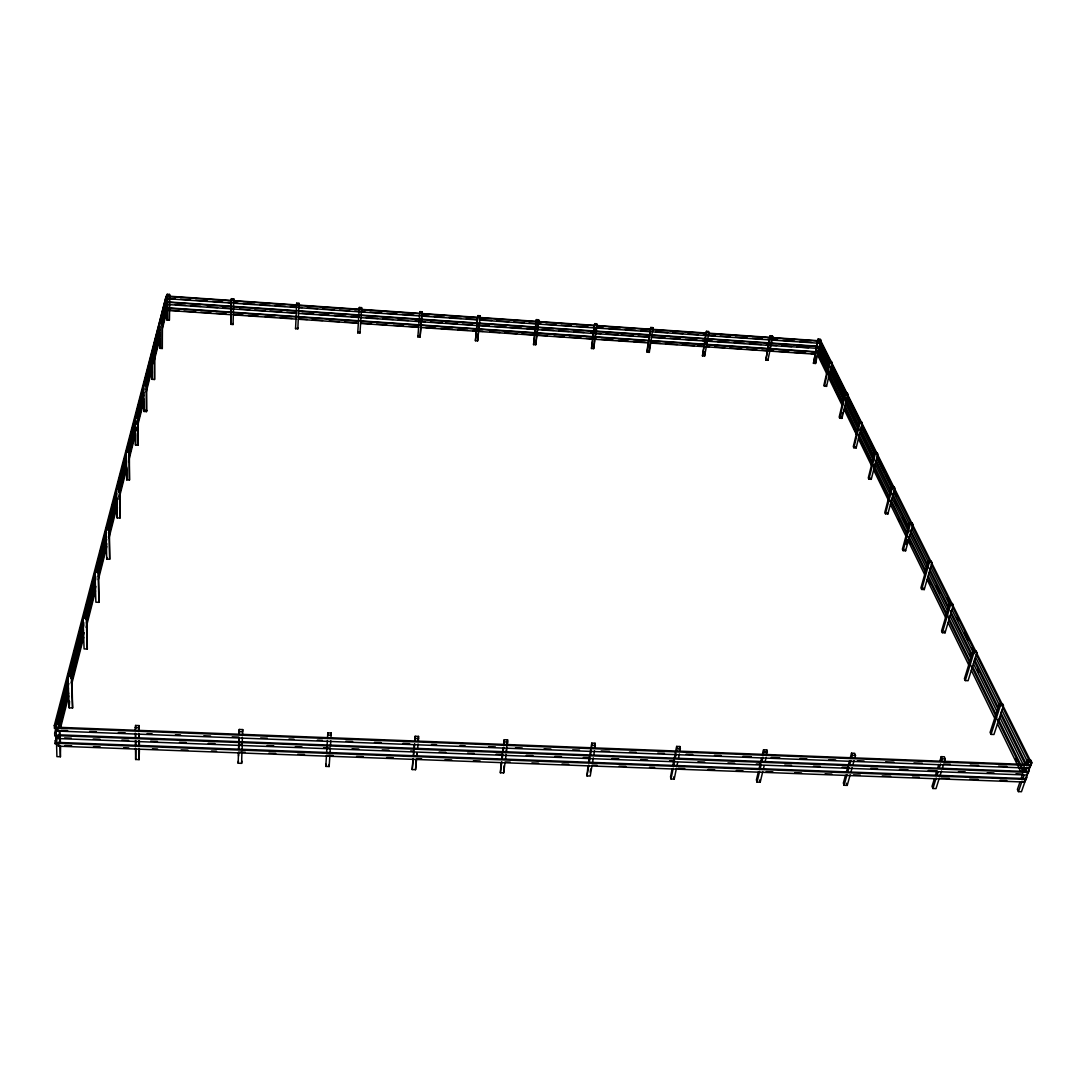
<?xml version="1.0" encoding="UTF-8"?>
<svg xmlns="http://www.w3.org/2000/svg" width="1086" height="1086" viewBox="0 0 1086 1086"><rect width="100%" height="100%" fill="white"/><g stroke="black" fill="none" stroke-linecap="round" stroke-linejoin="round"><path stroke-width="1.5" d="M230.775 324.347L231.264 299.641L231.44 298.677L233.748 298.84L233.056 324.51L230.775 324.347L231.44 298.677M361.584 307.623L361.557 308.587L359.29 308.438L359.317 307.46L361.584 307.623L359.982 332.995L357.742 332.845L357.769 331.854L360.009 332.017L359.982 332.995M241.852 761.123L241.608 763.349L238.187 763.214L238.486 752.001M238.553 749.15L238.676 744.494L242.124 744.616M238.757 741.629L238.839 738.616M238.947 734.231L239.273 729.466L242.735 729.588L242.599 734.57M238.567 756.019L238.649 752.693M238.744 749.381L239.056 737.761M239.137 734.435L239.273 729.466M241.608 763.349L241.92 752.123M242.178 749.503L242.341 737.245M325.881 764.191L325.786 766.404L329.167 766.526L329.262 764.313M331.244 733.023L331.149 735.222L327.728 735.086L327.823 732.887L331.244 733.023L330.931 737.964M295.568 328.691L296.709 303.17L298.989 303.32L297.835 328.841L295.568 328.691L295.663 327.7M325.786 766.404L326.479 755.272M326.601 752.652L327.388 740.489M327.524 737.828L327.823 732.887M329.167 766.526L329.873 755.394M329.995 752.788L330.348 747.942L323.614 747.697M330.416 746.204L330.809 740.625M357.742 332.845L359.317 307.46M417.866 336.864L419.875 311.628L422.128 311.777L420.092 337.013L417.866 336.864L417.825 335.886M422.128 311.777L421.938 313.908L477.623 317.723M412.951 759.168L412.205 769.553L415.544 769.675L416.63 758.612L421.639 758.802M413.264 755.897L414.377 744.453M414.689 741.181L415.164 736.281L418.544 736.403L418.354 741.127M412.205 769.553L413.277 758.49M413.549 755.693L413.997 751.105L410.644 750.969M414.268 748.281L414.703 743.829M414.974 741.005L415.164 736.281M416.291 759.29L415.544 769.675M416.617 756.019L416.929 752.747M418.056 741.317L418.544 736.403M416.902 755.815L417.214 752.761M417.635 748.417L418.069 743.964M297.835 328.841L297.931 327.85M298.989 303.32L298.894 304.284L296.6 304.134L296.709 303.17M477.84 315.605L475.424 340.719L477.636 340.868L480.175 316.732L480.066 315.754L477.84 315.605L475.424 340.719M478.274 332.832L477.636 340.868M480.066 315.754L479.605 320.058L535.846 323.899M238.187 763.214L238.431 760.987M242.735 729.588L242.49 731.801L239.015 731.665M536.375 319.623L533.552 344.615L535.751 344.751L538.765 320.75L538.588 319.786L536.375 319.623L533.552 344.615M537.054 332.017L537.909 325.203M538.588 319.786L538.045 324.062L594.11 327.891M501.243 762.44L500.361 772.757L503.66 772.879L505.126 761.91L510.149 762.1M501.664 759.195L503.171 747.847M503.605 744.602L504.257 739.729L507.583 739.851L507.461 744.548M500.361 772.757L501.813 761.788M502.18 759.005L502.791 754.444L496.085 754.2M503.157 751.661L503.755 747.236M504.121 744.426L504.257 739.729M504.108 765.806L503.66 772.879M505.845 752.829L506.28 749.584M506.714 746.34L507.583 739.851M505.506 759.128L506.117 754.58M506.483 751.783L507.081 747.358M594.734 323.642L591.503 348.484L593.675 348.633L597.151 324.755L596.92 323.791L594.734 323.642L591.503 348.484M594.422 340.95L593.675 348.633M646.876 351.226L650.772 327.483L652.944 327.633L649.319 352.353L647.161 352.203L646.876 351.226L649.021 351.362L649.319 352.353M647.161 352.203L650.772 327.483M649.021 351.362L650.392 343.054L703.633 346.651M652.944 327.633L652.238 331.868L705.669 335.52M587.988 765.671L586.983 775.92L590.241 776.028L592.087 765.141L597.151 765.331M588.531 762.44L591.775 743.123L595.074 743.245L595.006 747.915M586.983 775.92L588.816 765.019M589.277 762.263L590.037 757.743L583.331 757.485M590.499 754.96L591.246 750.575M591.707 747.792L591.775 743.123M590.16 772.227L590.716 769.01M594.531 746.462L595.074 743.245M592.549 762.386L593.323 757.865M593.784 755.096L594.531 750.697M233.056 324.51L233.232 323.519M233.748 298.84L233.571 299.804L231.264 299.641M706.443 331.311L702.466 355.909L704.61 356.059L708.968 332.425L708.601 331.461L706.443 331.311L702.466 355.909M704.855 351.755L704.61 356.059M706.375 343.502L707.203 339.036L768.657 343.23M135.478 748.173L135.655 759.494L139.117 759.616L139.429 749.014M135.655 759.494L135.954 748.878M138.723 730.389L139.117 725.584L135.601 725.448L135.207 730.254M672.153 768.793L670.537 776.789L671.012 778.974L674.23 779.096L676.442 768.277M672.804 765.589L676.687 746.408L679.931 746.53L679.931 751.173M671.012 778.974L673.211 768.155M673.754 765.426L674.664 760.933L669.587 760.743M675.234 758.177L676.116 753.82M676.673 751.05L676.687 746.408M679.279 749.734L679.931 746.53M676.999 765.549L677.61 762.548M678.478 758.299L679.361 753.942M770.205 335.696L765.806 360.145L767.924 360.294L772.77 336.809L772.35 335.832L770.205 335.696L765.806 360.145M770.11 346.651L769.635 348.959L816.563 352.135M771.25 341.14L770.788 343.38L817.717 346.57M772.35 335.832L771.915 337.895L817.717 341.031M818.179 338.981L813.455 363.335L815.559 363.471L820.785 340.108L820.297 339.131L818.179 338.981L813.455 363.335M816.468 356.262L815.559 363.471M817.161 353.14L817.867 350.031M843.184 402.539L818.545 352.271L817.717 352.217L817.242 354.321L826.663 373.625M828.781 364.882L819.767 346.665L818.939 346.61L818.464 348.728L827.953 367.991M1029.514 765.834L1030.736 765.874L1031.673 763.2L820.989 341.208L820.161 341.153L819.686 343.271L829.215 362.452M819.292 348.782L819.767 346.665M829.324 361.407L823.907 385.177L824.396 386.209L826.555 386.358L832.012 362.575L831.496 361.557L829.324 361.407L829.84 362.425L824.396 386.209M844.935 392.779L839.179 417.105L839.722 418.219L841.949 418.368L847.718 394.028L847.175 392.928L844.935 392.779L845.478 393.879L839.722 418.219M842.478 412.748L841.949 418.368M845.994 397.951L845.437 400.272L858.374 426.459M847.175 392.928L846.781 394.585L875.886 452.971M758.299 771.997L756.413 779.924L757.023 782.11L760.214 782.219L762.779 771.481M759.046 768.82L761.693 757.716M762.44 754.539L763.567 749.774L766.784 749.897L766.838 754.512M757.023 782.11L759.589 771.372M760.227 768.657L761.286 764.191L756.29 764.001M761.938 761.462L762.969 757.146M763.621 754.39L763.567 749.774M766.024 753.073L766.784 749.897M763.431 768.766L764.137 765.806M765.141 761.585L766.187 757.268M859.352 421.775L853.297 446.604L853.867 447.785L856.162 447.921L862.243 423.092L861.66 421.925L859.352 421.775L859.922 422.943L853.867 447.785M59.757 727.552L59.526 722.502L55.983 722.353L56.906 756.616L60.409 756.752L60.599 746.082M72.586 707.977L71.337 676.564L67.929 676.415L69.205 707.841L72.586 707.977L71.866 674.515L68.459 674.365L68.527 676.157M87.301 649.034L86.758 616.563L83.513 616.414L83.038 618.273L84.084 648.899L87.301 649.034L86.283 618.423L83.038 618.273M98.948 602.336L98.554 570.707L95.432 570.544L94.984 572.268L95.867 602.187L98.948 602.336L98.107 572.417L106.699 539.416M117.152 498.732L109.007 529.995L106.021 529.832L106.74 559.086L109.7 559.236L109.414 528.407L106.428 528.258L106.469 529.914M119.989 518.036L119.433 489.46L116.555 489.297L117.139 517.873L119.989 518.036L119.813 487.994L116.935 487.831L114.139 498.705M129.478 479.998L129.044 452.088L126.261 451.925L126.736 479.849L129.478 479.998L129.383 450.717L126.614 450.568M138.153 445.233L138.139 416.671L135.465 416.508L135.139 417.784L135.506 445.07L138.153 445.233L137.813 417.934L135.139 417.784M146.542 411.621L146.284 384.96L143.705 384.797L143.976 411.472L146.542 411.621L146.596 383.779L144.017 383.616L144.031 385.136M154.551 379.489L154.388 353.439L151.904 353.289L152.094 379.326L154.551 379.489L154.674 352.339L152.189 352.176L152.203 353.656M162.289 348.497L162.194 323.071L159.791 322.909L159.9 348.348L162.289 348.497L162.466 322.04L160.063 321.877L135.492 418.056L135.465 416.508M169.348 320.248L169.565 294.428L167.23 294.279L166.986 295.243L167.04 320.085L169.348 320.248L169.565 294.428M58.44 746.191L58.522 742.43L1025.048 778.553L1025.456 779.395L1024.532 782.056L58.44 746.191L58.522 742.43M69.205 707.841L69.558 701.298M106.74 559.086L107.147 557.485M117.139 517.873L117.329 507.081M126.736 479.849L126.926 469.356M135.506 445.07L135.709 434.889M143.976 411.472L144.194 401.806M152.094 379.326L152.325 371.602M159.9 348.348L160.144 340.841M167.04 320.085L167.258 305.858M874.678 452.59L868.284 477.921L868.895 479.184L871.257 479.32L877.678 453.975L877.054 452.74L874.678 452.59L875.289 453.839L868.895 479.184M57.925 738.561L58.02 734.788L1027.342 771.522L1027.763 772.363L1026.84 775.037L57.925 738.561L58.155 737.679M57.599 731.068L57.68 727.267L1029.745 764.612L1030.166 765.454L1029.229 768.141L57.599 731.068L57.68 727.267M56.621 736.172L56.513 743.747L55.128 743.693L55.97 740.408M63.965 709.212L64.807 705.927M74.065 669.804L75.328 664.876M94.251 590.988L95.093 587.716M114.451 512.185L115.713 507.257M124.958 471.134L125.8 467.849M141.791 405.458L143.053 400.53M154.836 354.552L156.099 349.624M162.411 324.999L163.66 320.071M164.502 316.786L165.343 313.501M59.635 728.163L68.608 693.072M71.201 682.931L84.07 632.622M86.513 623.092L95.894 586.386M98.419 576.53L106.808 543.733M109.319 533.905L117.234 502.954L117.179 500.144M118.849 496.655L126.505 466.709M128.881 457.45L136.483 427.735M137.298 424.545L143.854 398.915M146.216 389.657L152.284 365.955M153.547 361.027L160.117 335.33M162.547 325.814L167.095 308.044L166.185 307.99L162.398 322.746M60.572 727.837L68.717 695.909M71.717 684.139L83.69 637.251M86.188 627.423L95.527 590.811M98.392 579.598L106.876 546.367M108.967 538.167L117.288 505.519M118.903 499.207L126.899 467.849M128.515 461.523L135.696 433.395M137.325 426.988L143.881 401.318M146.243 392.046L152.298 368.303M153.493 363.62L159.859 338.656M162.561 328.094L167.108 310.284M58.875 722.149L68.825 683.528M70.902 675.478L83.826 625.332L83.717 622.414M85.93 617.12L95.69 579.259L95.609 576.408M97.794 571.073L106.632 536.769M108.736 528.61L116.718 497.619M118.795 489.582L126.397 460.043M128.772 450.839L136.402 421.259M137.216 418.069L143.786 392.562M146.162 383.344L152.216 357.267M153.506 354.837L160.09 329.275M161.719 322.963L167.095 302.084L166.185 302.017M59.011 725.041L68.418 688.429M71.011 678.316L83.432 629.975M86.364 618.586L95.324 583.684M118.836 492.162L126.438 462.582M128.813 453.351L135.601 426.907M137.243 420.526L143.814 394.978M146.189 385.734L152.257 362.1M159.832 332.601L153.52 357.185L159.452 334.216M162.126 323.669L167.095 304.324M55.128 743.693L56.255 735.887M59.201 724.416L68.051 689.99M70.997 678.506L83.215 630.966M86.161 619.482L95.011 585.055M98.378 571.942L105.953 542.43M109.319 529.316L116.908 499.804M119.012 491.605L125.324 467.021M128.705 453.894L135.438 427.667M137.542 419.467L143.026 398.155M145.972 386.684L151.864 363.729M56.567 720.276L59.133 710.42M59.988 707.149L61.264 702.221M64.25 690.737L65.527 685.809M67.658 677.596L68.934 672.682M71.92 661.184L73.196 656.27M74.052 652.985L75.341 648.057M78.314 636.572L80.88 626.717M81.735 623.432L83.011 618.518M83.866 615.233L85.142 610.305M85.998 607.02L87.274 602.106M90.26 590.608L92.826 580.766M93.667 577.48L94.957 572.553M95.812 569.281L99.22 556.141M100.075 552.869L102.627 543.014M103.482 539.728L106.89 526.601M107.745 523.316L110.31 513.474M112.007 506.904L113.297 501.99M117.559 485.578L120.967 472.437M121.822 469.166L125.229 456.025M126.085 452.753L128.65 442.898M129.492 439.613L135.044 418.286M135.899 415.001L142.714 388.734M143.569 385.449L166.172 296.206L167.081 296.274L160.47 321.755M166.172 296.206L54.3 725.557L54.436 728.475L55.834 728.53L56.065 724.186M56.499 722.543L83.093 620.025M116.582 490.926L83.581 618.165L83.513 616.414M126.641 452.156L116.962 489.46L116.935 487.831M127.076 450.514L135.153 419.332M56.187 736.023L54.789 735.969L54.653 733.064L55.929 728.149M57.205 723.235L68.119 681.071M69.504 675.709L83.188 622.807M84.518 617.663L95.364 575.729M96.64 570.815L106.537 532.574M107.663 528.203L116.636 493.533M117.845 488.863L126.329 456.052M127.496 451.559L135.221 421.667M136.347 417.363L143.746 388.747M144.886 384.349L152.216 356.032M153.031 352.828L159.805 326.669M160.891 322.488L167.095 298.528L166.172 298.474M891.565 486.569L884.805 512.443L885.457 513.787L887.9 513.936L894.701 488.035L894.036 486.718L891.565 486.569L892.23 487.899L885.457 513.787M893.574 488.469L894.036 486.718M909.579 522.773L902.398 549.204L903.09 550.643L905.615 550.778L912.837 524.334L912.118 522.909L909.579 522.773L910.285 524.199L903.09 550.643M906.253 544.453L907.584 539.566L924.905 575.091M912.118 522.909L911.629 524.714L929.915 561.408M845.505 775.228L843.347 783.101L844.107 785.273L847.243 785.382L850.175 774.739M846.361 772.078L849.374 761.055M850.229 757.906L851.519 753.182L854.696 753.304L855.483 755.449L854.804 757.892M844.107 785.273L847.026 774.617M847.759 771.929L848.967 767.503L842.22 767.245M849.714 764.788L850.895 760.499M851.641 757.77L852.306 755.327L851.519 753.182M850.922 772.037L852.13 767.626M852.877 764.911L854.058 760.621M928.544 560.905L920.914 587.893L921.661 589.44L924.267 589.576L931.937 562.575L931.177 561.041L928.544 560.905L929.29 562.439L921.661 589.44M949.68 603.436L941.548 631.007L942.349 632.676L945.051 632.812L953.236 605.214L952.422 603.572L949.68 603.436L950.508 605.078L942.349 632.676M952.422 603.572L951.865 605.445L974.617 651.111M973.137 650.582L964.409 678.777L965.278 680.583L968.088 680.705L976.871 652.496L975.975 650.718L973.137 650.582L974.02 652.374L965.278 680.583M934.449 778.526L932.019 786.345L932.928 788.504L936.023 788.612L939.322 778.051M935.413 775.404L936.865 770.721M937.829 767.598L938.806 764.476M939.77 761.354L941.223 756.657L944.358 756.779L945.282 758.924L944.521 761.34M932.928 788.504L936.2 777.929M937.028 775.255L937.937 772.336M939.227 768.182L940.557 763.92M941.399 761.218L942.146 758.802L941.223 756.657M940.15 775.377L941.521 770.992M942.349 768.304L943.68 764.042L950.331 764.3M999.487 703.579L990.079 732.412L991.016 734.38L993.962 734.503L1003.423 705.656L1002.446 703.701L999.487 703.579L1000.45 705.533L991.016 734.38M1001.808 705.669L1002.446 703.701M1020.053 781.716L1017.378 789.468L1018.41 791.613L1021.464 791.721L1031.7 762.25L1030.641 760.119L1027.546 760.01L1025.944 764.653M1021.125 778.608L1022.727 773.965M1023.799 770.856L1024.872 767.761M1018.41 791.613L1022.035 781.133M1022.958 778.472L1023.962 775.567M1025.388 771.454L1026.84 767.218M1027.777 764.544L1028.605 762.141L1027.546 760.01M1029.949 762.128L1030.641 760.119M1029.745 764.612L1029.229 768.141M1024.75 779.816L1025.958 779.857L1026.881 777.209L1025.659 777.169M64.943 745.539L71.662 745.797M93.491 746.611L100.211 746.856M123.723 747.725L128.759 747.915M152.461 748.797L157.524 748.987M181.131 749.869L187.878 750.114M211.499 750.996L216.562 751.186M239.626 752.041L245.3 752.245M268.975 753.127L275.749 753.385M297.727 754.2L304.501 754.444M327.605 755.313L333.212 755.517M356.561 756.385L363.24 756.63M386.589 757.499L393.254 757.743M445.029 759.671L451.708 759.928M473.428 760.729L480.107 760.974M531.909 762.901L538.602 763.159M562.032 764.028L568.725 764.272M619.129 766.146L625.889 766.404M649.55 767.273L654.614 767.463M678.098 768.345L684.75 768.589M708.031 769.458L714.683 769.702M736.308 770.503L742.96 770.748M766.146 771.617L772.893 771.861M794.789 772.675L801.536 772.933M825.116 773.802L831.862 774.06M853.555 774.861L860.302 775.119M882.226 775.933L890.656 776.246M912.593 777.06L919.34 777.304M941.005 778.119L949.449 778.431M969.703 779.178L978.147 779.49M1000.097 780.305L1006.844 780.562M55.413 724.579L58.97 724.715L59.078 727.321M135.166 727.647L138.696 727.783M415.219 738.466L418.599 738.589M504.461 741.901L507.8 742.037M592.128 745.295L595.427 745.417M677.175 748.566L680.433 748.702M764.205 751.933L767.422 752.055M852.306 755.327L855.483 755.449M942.146 758.802L945.282 758.924M1028.605 762.141L1031.7 762.25M54.3 725.557L55.698 725.611M1030.451 763.146L1031.673 763.2M57.463 728.149L1030.166 765.454M60.897 730.308L67.658 730.566M89.636 731.407L96.396 731.665M118.36 732.507L125.121 732.765M147.112 733.607L152.108 733.797M175.47 734.693L180.48 734.883M203.842 735.779L210.508 736.023M232.2 736.851L238.879 737.109M260.681 737.951L267.346 738.195M289.039 739.023L294.034 739.213M317.384 740.109L322.393 740.299M345.905 741.195L352.624 741.453M374.439 742.295L381.145 742.553M402.96 743.381L409.666 743.638M431.509 744.467L436.558 744.67M460.07 745.566L465.107 745.756M488.632 746.652L495.352 746.91M515.497 747.684L522.23 747.942M544.113 748.77L550.846 749.028M572.729 749.869L579.462 750.127M601.196 750.955L609.517 751.281M629.5 752.041L636.152 752.299M657.804 753.114L664.456 753.372M686.053 754.2L692.746 754.458M714.479 755.286L721.172 755.544M742.905 756.372L751.268 756.698M771.264 757.458L779.734 757.784M800.07 758.557L806.844 758.815M828.862 759.657L835.636 759.915M857.383 760.743L864.035 761.001M885.66 761.829L893.982 762.141M913.937 762.915L922.258 763.227M970.3 765.06L978.608 765.386M998.563 766.146L1006.885 766.458M54.653 733.064L56.051 733.118M1028.048 770.042L1029.27 770.096L1028.347 772.757L1027.125 772.716M57.789 735.656L1027.763 772.363M64.603 737.923L71.35 738.181M93.247 739.009L99.993 739.267M121.89 740.082L128.623 740.34M150.71 741.168L157.47 741.426M179.475 742.254L186.235 742.512M208.227 743.34L215.001 743.598M267.075 745.566L273.726 745.81M295.351 746.625L302.003 746.883M352.095 748.77L358.787 749.014M382.204 749.897L388.897 750.154M439.138 752.055L445.83 752.299M467.618 753.127L474.31 753.372M526.262 755.327L532.968 755.584M554.797 756.413L561.503 756.657M611.961 758.571L618.749 758.815M640.781 759.657L647.555 759.901M697.918 761.802L704.597 762.06M727.946 762.942L734.611 763.187M784.771 765.073L791.531 765.331M813.495 766.159L820.256 766.417M870.741 768.318L877.502 768.576M899.493 769.404L907.95 769.73M928.245 770.49L936.702 770.802M958.449 771.63L965.21 771.888M987.215 772.716L993.989 772.96M1015.994 773.802L1022.768 774.047M54.992 740.815L56.377 740.856M58.305 743.313L1025.456 779.395M1000.45 705.533L1003.423 705.656M974.02 652.374L976.871 652.496M950.508 605.078L953.236 605.214M94.984 572.268L98.107 572.417M929.29 562.439L931.937 562.575M910.285 524.199L912.837 524.334M892.23 487.899L894.701 488.035M875.289 453.839L877.678 453.975M144.289 410.264L146.841 410.413M859.922 422.943L862.243 423.092M845.478 393.879L847.718 394.028M829.84 362.425L832.012 362.575M166.986 295.243L169.307 295.392M422.169 312.741L419.915 312.592L419.875 311.628M477.949 316.569L480.175 316.732M536.552 320.601L538.765 320.75M594.965 324.605L597.151 324.755M651.071 328.461L653.243 328.61M706.81 332.275L708.968 332.425M770.639 336.66L772.77 336.809M818.668 339.959L820.785 340.108M168.588 296.152L594.151 325.325M597.531 325.556L705.601 332.968M708.982 333.198L818.749 340.732M168.493 296.532L231.399 300.849M233.694 300.998L296.614 305.315M298.894 305.465L359.181 309.605M361.448 309.754L419.698 313.745M479.836 317.872L536.117 321.727M538.317 321.877L594.422 325.719M596.608 325.881L650.433 329.56M652.605 329.71L706.063 333.375M769.784 337.746L708.221 333.524L707.828 335.669L769.35 339.877M168.601 298.406L175.362 298.867M180.439 299.22L190.593 299.912M195.67 300.252L207.507 301.066M212.584 301.419L222.739 302.112M227.816 302.451L237.97 303.157M243.033 303.496L254.884 304.311M259.961 304.65L270.115 305.356M275.179 305.695L285.333 306.388M290.41 306.741L302.261 307.555M307.324 307.895L317.479 308.587M322.556 308.94L334.407 309.754M339.47 310.094L349.624 310.786M354.701 311.139L364.855 311.831M369.932 312.184L381.77 312.985M386.847 313.338L397.001 314.03M402.078 314.383L413.915 315.184M420.689 315.646L429.146 316.23M434.224 316.583L444.378 317.275M449.441 317.614L461.292 318.429M466.369 318.782L476.523 319.474M481.587 319.813L491.741 320.506M496.818 320.859L508.669 321.673M513.732 322.013L523.886 322.705M528.963 323.058L540.814 323.872M545.878 324.212L556.032 324.904M561.109 325.257L571.263 325.949M576.34 326.302L588.178 327.103M593.255 327.456L603.409 328.148M608.486 328.501L620.323 329.302M625.4 329.655L635.554 330.348M640.631 330.701L650.785 331.393M655.849 331.732L667.7 332.547M672.777 332.9L682.931 333.592M687.995 333.931L698.149 334.637M703.226 334.977L715.077 335.791M720.14 336.131L730.294 336.836M735.371 337.176L747.222 337.99M752.286 338.33L762.44 339.036M767.517 339.375L777.671 340.067M782.748 340.42L794.585 341.235M799.663 341.574L811.5 342.389M168.506 298.786L231.345 303.089M233.653 303.238L296.519 307.542M298.799 307.691L359.045 311.818M361.299 311.967L419.508 315.945M477.392 319.908L421.748 316.107L420.092 337.013M650.08 331.719L596.295 328.04L595.807 331.447L649.523 335.112M771.481 340.027L818.464 343.23M168.601 301.949L817.527 346.19M168.506 302.342L296.369 311.044M298.65 311.207L358.828 315.307M361.081 315.456L419.223 319.42M421.463 319.569L477.025 323.356M535.412 327.334L479.252 323.506L478.41 331.42L534.434 335.207M537.611 327.483L593.621 331.298M705.058 338.9L651.681 335.262L651.328 337.407L704.665 341.031M175.362 304.664L185.489 305.342M190.552 305.695L200.679 306.374M207.44 306.836L217.567 307.528M222.644 307.867L231.087 308.451M239.531 309.021L249.658 309.714M254.721 310.053L264.862 310.745M269.925 311.085L281.736 311.899M286.813 312.239L296.94 312.931M302.003 313.27L313.827 314.071M318.89 314.424L329.031 315.103M334.094 315.456L345.918 316.257M350.982 316.596L359.425 317.18M366.172 317.641L377.996 318.442M383.059 318.782L393.2 319.474M398.263 319.813L408.39 320.506M415.151 320.967L425.278 321.66M430.341 321.999L442.165 322.8M445.545 323.031L457.369 323.832M462.432 324.185L472.559 324.877M477.623 325.216L489.447 326.017M494.51 326.37L506.334 327.171M509.714 327.402L521.538 328.203M526.601 328.542L536.728 329.234M541.805 329.574L553.616 330.388M558.679 330.728L568.82 331.42M573.883 331.759L584.01 332.452M590.77 332.913L600.897 333.606M605.974 333.945L617.785 334.746M621.165 334.977L632.989 335.778M638.052 336.131L648.179 336.809M653.256 337.162L665.066 337.963M670.143 338.303L680.27 338.995M685.334 339.348L697.158 340.149M702.221 340.488L712.362 341.18M717.425 341.52L729.235 342.321M734.312 342.674L744.439 343.366M749.503 343.705L761.327 344.506M766.39 344.859L776.531 345.538M781.594 345.891L791.721 346.583M796.785 346.923L808.608 347.724M168.506 304.582L296.274 313.27M298.555 313.42L358.679 317.506M360.932 317.669L419.033 321.619M421.273 321.768L476.808 325.542M479.021 325.691L535.14 329.506M537.339 329.655L593.309 333.456M649.17 337.257L595.481 333.606L594.666 339.28L648.233 342.904M706.81 341.18L768.223 345.348M770.354 345.497L817.052 348.294M168.71 307.867L816.373 351.755M168.615 308.261L231.169 312.496M233.449 312.646L296.125 316.895M298.392 317.044L358.448 321.117M360.701 321.266L418.734 325.203M420.961 325.352L476.428 329.099M478.641 329.248L534.706 333.049M536.905 333.198L592.793 336.986M594.979 337.135L648.586 340.76M650.745 340.909L704.027 344.52M706.172 344.669L767.503 348.823M168.71 310.107L178.851 310.8M183.914 311.139L195.751 311.94M200.815 312.279L210.956 312.958M216.019 313.311L226.159 313.99M232.92 314.451L243.06 315.13M248.137 315.483L258.264 316.162M265.025 316.623L275.165 317.302M280.242 317.641L292.066 318.442M298.826 318.904L307.27 319.474M312.347 319.813L322.488 320.506M329.248 320.954L339.375 321.646M344.452 321.985L356.276 322.786M361.353 323.126L371.493 323.818M376.557 324.157L386.697 324.85M393.458 325.298L403.598 325.99M408.662 326.329L418.802 327.008M425.563 327.47L435.703 328.162M440.767 328.501L452.604 329.302M457.668 329.642L467.808 330.32M472.872 330.673L483.012 331.352M489.772 331.814L499.913 332.492M504.976 332.845L516.814 333.646M521.877 333.986L547.222 335.696M553.982 336.158L564.123 336.836M569.2 337.176L581.024 337.977M586.087 338.33L596.228 339.008M601.305 339.348L613.128 340.149M618.205 340.488L628.332 341.18M633.409 341.52L645.233 342.321M650.31 342.66L660.451 343.352M665.514 343.692L677.338 344.493M682.415 344.832L694.239 345.633M697.619 345.864L709.443 346.665M714.52 347.004L724.661 347.696M729.724 348.036L741.562 348.837M746.625 349.176L756.766 349.855M761.829 350.208L773.666 351.009M778.73 351.348L788.87 352.027M793.934 352.38L805.771 353.167M810.835 353.52L814.215 353.751M168.615 310.487L231.114 314.709M233.409 314.872L296.03 319.108M298.297 319.257L358.312 323.316M360.566 323.465L418.544 327.375M420.784 327.538L476.197 331.271M592.481 339.131L536.633 335.357L535.751 344.751M705.778 346.787L767.069 350.927M769.2 351.077L814.799 354.158M820.161 341.153L830.423 361.733M831.129 363.158L846.062 393.132M877.244 455.699L892.828 486.976M894.24 489.8L910.869 523.194M931.408 564.408L951.132 603.979M976.273 654.424L1001.061 704.162M1002.772 707.61L1029.189 760.621M836.342 375.132L837.849 378.159M853.677 409.965L857.438 417.54M861.958 426.622L864.972 432.69M870.999 444.798L874.773 452.373M878.533 459.948L884.561 472.057M886.067 475.084L892.095 487.207M894.362 491.754L896.615 496.288M947.101 597.762L948.607 600.789M956.902 617.459L958.409 620.486M964.436 632.595L968.196 640.17M971.97 647.745L973.477 650.772M831.143 366.349L845.546 395.345M846.808 397.883L859.243 422.916M861.279 427.029L874.569 453.785M876.66 458.007L892.217 489.324M893.615 492.148L909.525 524.199M911.683 528.529L928.503 562.385M930.716 566.865L949.666 605.011M951.933 609.599L973.857 653.731M975.472 656.989L999.446 705.276M1001.916 710.244L1028.266 763.295M830.288 367.91L858.822 425.59M860.316 428.617L873.836 455.944M876.09 460.491L891.104 490.845M892.611 493.872L909.131 527.267M910.625 530.307L927.892 565.209M929.399 568.25L948.92 607.698M950.426 610.739L972.201 654.749M974.454 659.297L998.482 707.868M1000.735 712.416L1027.017 765.535M818.939 346.61L829.147 367.285M830.369 369.742L844.718 398.82M859.827 429.418L873.66 457.396M875.737 461.631L891.253 493.03M891.986 494.524L908.507 527.972M909.946 530.891L928.136 567.72M929.616 570.734L948.499 608.961M950.766 613.549L971.875 656.283M974.21 661.021L998.102 709.402M1000.559 714.371L1025.306 764.476M820.052 350.303L823.799 357.891M830.532 371.575L833.532 377.656M835.025 380.697L842.519 395.888M853.759 418.68L855.266 421.721M861.252 433.884L864.999 441.473M868.746 449.075L873.999 459.717M894.973 502.261L896.466 505.302M902.466 517.465L908.453 529.615M936.186 585.843L939.933 593.445M969.893 654.234L971.4 657.261M977.386 669.424L978.893 672.465M829.867 371.901L843.483 399.553M845.451 403.571L858.551 430.178M859.854 432.825L873.809 461.183M875.153 463.926L889.896 493.872M892.027 498.202L908.575 531.828M910 534.719L926.711 568.684M928.924 573.177L947.766 611.445M950.033 616.047L971.088 658.835M973.423 663.587L997.247 712.009M999.704 716.991L1025.876 770.178M844.677 405.58L857.37 431.468M858.863 434.522L872.302 461.93M873.796 464.984L889.488 496.967M890.982 500.008L907.407 533.525M908.901 536.565L926.073 571.589M928.313 576.164L970.124 661.455M972.364 666.03L996.256 714.764M998.496 719.339L1023.894 771.114M817.717 352.217L827.152 371.493M828.564 374.385L843.347 404.603M844.609 407.169L857.655 433.843M858.388 435.323L872.872 464.917M873.606 466.423L888.905 497.687M890.371 500.687L907.516 535.724M908.235 537.19L925.598 572.661M927.797 577.168L946.558 615.518M948.811 620.133L970.517 664.469M971.237 665.949L996.609 717.778M997.342 719.285L1022.89 771.481M818.817 355.896L824.016 366.539M835.148 389.331L841.093 401.481M853.705 427.314L856.678 433.395M861.13 442.518L868.556 457.708M879.701 480.501L885.633 492.664M887.126 495.705L888.606 498.745M898.258 518.497L899.737 521.538M908.656 539.769L910.882 544.33M928.693 580.793L930.186 583.834M1015.559 758.585L1017.039 761.625M828.577 377.548L842.125 405.336M844.08 409.354L856.392 434.59M858.415 438.73L871.556 465.704M873.633 469.953L889.027 501.515M890.411 504.352L906.158 536.633M927.105 579.598L945.825 618.002M948.078 622.617L969.011 665.528M971.332 670.293L995.02 718.851M997.45 723.846L1020.487 771.087M1024.125 781.201L1024.532 782.056M826.052 385.313L826.555 386.358M855.592 446.74L856.162 447.921M870.646 478.071L871.257 479.32M887.248 512.578L887.9 513.936M904.923 549.34L905.615 550.778M923.521 588.028L924.267 589.576M944.25 631.142L945.051 632.812M767.49 359.303L767.924 360.294M846.483 783.223L847.243 785.382M759.589 780.047L760.214 782.219M673.754 776.897L674.23 779.096M59.214 730.24L59.418 734.842M59.554 737.733L59.771 742.471M59.893 745.363L60.409 756.752M59.906 730.919L60.449 742.715M95.432 570.544L95.487 572.254M109.007 529.995L109.7 559.236M138.764 733.281L138.832 737.842M138.859 740.733L138.927 745.43M138.967 748.295L139.117 759.616M135.601 725.448L135.655 728.787M135.736 733.81L135.777 737.163M135.831 740.516L135.899 745.539M135.261 733.145L135.329 737.72M135.37 740.598L135.438 745.295M135.533 421.843L135.574 424.45M135.628 428.251L135.655 430.938M139.117 725.584L139.184 730.606M139.225 733.946L139.279 737.299M139.32 740.638L139.388 745.661M167.23 294.279L167.258 302.546"/></g></svg>
